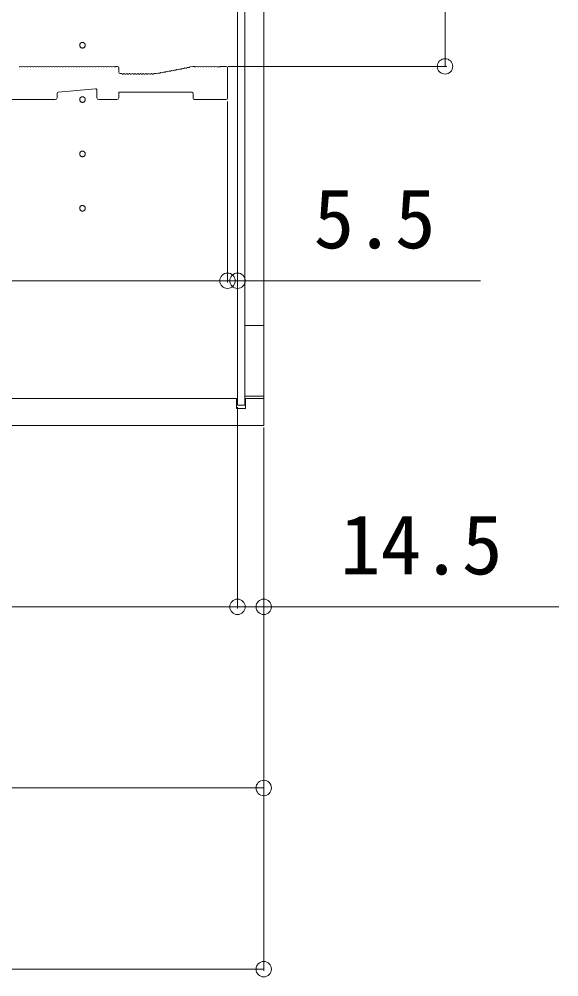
# Model space of a CAD drawing. Units: millimetres, scale not verified. Extents: x -2772 to 2772, y -4480 to 4487.
# Drawn here: x -1804 to -1506, y -3019 to -2490 of the extents above; entities that cross this region are included whole.
import ezdxf
from ezdxf.enums import TextEntityAlignment as Align

# ---------------------------------------------------------------- set-up
doc = ezdxf.new("R2010")
doc.units = ezdxf.units.MM
doc.header["$LTSCALE"] = 15
doc.linetypes.add('CHAIN2', pattern=[12, 9, -1, 1, -1])
for name, color, linetype, lineweight in [('0-2_YKK_ZWAK', 2, 'CHAIN2', 9), ('0-5_YKK_13', 7, 'Continuous', 9), ('0-6_YKK_D', 6, 'Continuous', 9)]:
    doc.layers.add(name, color=color, linetype=linetype, lineweight=lineweight)
doc.styles.add('ＭＳ ゴシック', font='')
doc.styles.get('ＭＳ ゴシック').set_extended_font_data('MS Gothic')

msp = doc.modelspace()

# ---------------------------------------------------------------- linework, layer by layer
at = {"layer": '0-2_YKK_ZWAK', "linetype": 'Continuous'}
for p, q in [((-1668.58, -1990.07), (-1668.58, -2659.57)), ((-2048.58, -2699.82), (-1683.58, -2699.82)), ((-1683.58, -2705.32), (-1683.58, -2699.82)), ((-1678.58, -2699.82), (-1668.58, -2699.82)), ((-1678.58, -2705.32), (-1678.58, -2699.82)), ((-1683.58, -2705.32), (-1678.58, -2705.32))]:
    msp.add_line(p, q, dxfattribs=at)
for points in [[(-2048.58, -2714.82), (-1668.58, -2714.82), (-1668.58, -1934.82), (-2048.58, -1934.82)], [(-1683.08, -2703.57), (-1679.08, -2703.57), (-1679.08, -1946.07), (-1683.08, -1946.07)], [(-1679.08, -2659.57), (-1668.58, -2659.57), (-1668.58, -2698.57), (-1679.08, -2698.57)]]:
    msp.add_lwpolyline(points, close=True, dxfattribs=at)
at = {"layer": '0-2_YKK_ZWAK'}
for centre in [(-1768.58, -2504.82), (-1768.58, -2534.82), (-1768.58, -2564.82), (-1768.58, -2594.82)]:
    msp.add_circle(centre, 1.55, dxfattribs=at)
at = {"layer": '0-5_YKK_13'}
for p, q in [((-1803.52, -2516.73), (-1803.14, -2516.73)), ((-1802.02, -2516.73), (-1801.64, -2516.73)), ((-1800.52, -2516.73), (-1800.14, -2516.73)), ((-1799.02, -2516.73), (-1798.64, -2516.73)), ((-1797.52, -2516.73), (-1797.14, -2516.73)), ((-1796.02, -2516.73), (-1795.64, -2516.73)), ((-1794.52, -2516.73), (-1794.14, -2516.73)), ((-1793.02, -2516.73), (-1792.64, -2516.73)), ((-1791.52, -2516.73), (-1791.14, -2516.73)), ((-1790.02, -2516.73), (-1789.64, -2516.73)), ((-1788.52, -2516.73), (-1788.14, -2516.73)), ((-1787.02, -2516.73), (-1786.64, -2516.73)), ((-1785.52, -2516.73), (-1785.14, -2516.73)), ((-1784.02, -2516.73), (-1783.64, -2516.73)), ((-1782.52, -2516.73), (-1782.14, -2516.73)), ((-1781.02, -2516.73), (-1780.64, -2516.73)), ((-1779.52, -2516.73), (-1779.14, -2516.73)), ((-1778.02, -2516.73), (-1777.64, -2516.73)), ((-1776.52, -2516.73), (-1776.14, -2516.73)), ((-1775.02, -2516.73), (-1774.64, -2516.73)), ((-1773.52, -2516.73), (-1773.14, -2516.73)), ((-1772.02, -2516.73), (-1771.64, -2516.73)), ((-1770.52, -2516.73), (-1770.14, -2516.73)), ((-1769.02, -2516.73), (-1768.64, -2516.73)), ((-1767.52, -2516.73), (-1767.14, -2516.73)), ((-1766.02, -2516.73), (-1765.64, -2516.73)), ((-1764.52, -2516.73), (-1764.14, -2516.73)), ((-1763.02, -2516.73), (-1762.64, -2516.73)), ((-1761.52, -2516.73), (-1761.14, -2516.73)), ((-1760.02, -2516.73), (-1759.64, -2516.73)), ((-1758.52, -2516.73), (-1758.14, -2516.73)), ((-1757.02, -2516.73), (-1756.64, -2516.73)), ((-1755.52, -2516.73), (-1755.14, -2516.73)), ((-1754.02, -2516.73), (-1753.64, -2516.73)), ((-1752.52, -2516.73), (-1752.14, -2516.73)), ((-1751.02, -2516.73), (-1750.64, -2516.73)), ((-1750.08, -2516.52), (-1749.28, -2516.52)), ((-1748.58, -2517.22), (-1748.58, -2519.82)), ((-1747.88, -2520.52), (-1747.08, -2520.52)), ((-1746.52, -2520.73), (-1746.14, -2520.73)), ((-1745.02, -2520.73), (-1744.64, -2520.73)), ((-1743.52, -2520.73), (-1743.14, -2520.73)), ((-1742.02, -2520.73), (-1741.64, -2520.73)), ((-1740.52, -2520.73), (-1740.14, -2520.73)), ((-1739.02, -2520.73), (-1738.64, -2520.73)), ((-1737.52, -2520.73), (-1737.14, -2520.73)), ((-1736.02, -2520.73), (-1735.64, -2520.73)), ((-1734.52, -2520.73), (-1734.14, -2520.73)), ((-1733.02, -2520.73), (-1732.64, -2520.73)), ((-1731.52, -2520.73), (-1731.14, -2520.73)), ((-1730.02, -2520.73), (-1729.64, -2520.73)), ((-1729.08, -2520.52), (-1728.64, -2520.52)), ((-1728.51, -2520.51), (-1728.37, -2520.49)), ((-1727.78, -2520.58), (-1727.41, -2520.51)), ((-1726.31, -2520.3), (-1725.94, -2520.23)), ((-1724.84, -2520.02), (-1724.46, -2519.94)), ((-1723.36, -2519.74), (-1722.99, -2519.66)), ((-1721.89, -2519.45), (-1721.52, -2519.38)), ((-1720.42, -2519.17), (-1720.04, -2519.1)), ((-1718.94, -2518.89), (-1718.57, -2518.82)), ((-1717.47, -2518.61), (-1717.09, -2518.54)), ((-1716, -2518.33), (-1715.62, -2518.26)), ((-1714.52, -2518.05), (-1714.15, -2517.98)), ((-1713.05, -2517.77), (-1712.67, -2517.7)), ((-1711.58, -2517.49), (-1711.2, -2517.42)), ((-1710.1, -2517.21), (-1709.73, -2517.14)), ((-1709.22, -2516.84), (-1707.64, -2516.54)), ((-1707.51, -2516.52), (-1707.08, -2516.52)), ((-1706.52, -2516.73), (-1706.14, -2516.73)), ((-1705.02, -2516.73), (-1704.64, -2516.73)), ((-1703.52, -2516.73), (-1703.14, -2516.73)), ((-1702.02, -2516.73), (-1701.64, -2516.73)), ((-1700.52, -2516.73), (-1700.14, -2516.73)), ((-1699.02, -2516.73), (-1698.64, -2516.73)), ((-1697.52, -2516.73), (-1697.14, -2516.73)), ((-1696.02, -2516.73), (-1695.64, -2516.73)), ((-1692.08, -2516.52), (-1689.28, -2516.52)), ((-1688.58, -2517.22), (-1688.58, -2534.12)), ((-1782.58, -2531.46), (-1782.58, -2533.82)), ((-1761.34, -2528.89), (-1781.94, -2530.77)), ((-1760.58, -2533.82), (-1760.58, -2529.59)), ((-1707.58, -2534.12), (-1707.58, -2531.52)), ((-1749.58, -2534.82), (-1759.58, -2534.82)), ((-1689.28, -2534.82), (-1706.88, -2534.82))]:
    msp.add_line(p, q, dxfattribs=at)
for points in [[(-1694.52, -2516.73), (-1694.33, -2516.79), (-1692.83, -2516.79), (-1692.64, -2516.73)], [(-1708.28, -2530.82), (-1748.58, -2530.82), (-1748.58, -2533.82)], [(-1783.58, -2534.82), (-1810, -2534.82), (-1810.25, -2534.7), (-1810.91, -2534.7), (-1811.15, -2534.82), (-1838, -2534.82), (-1838.25, -2534.7), (-1838.91, -2534.7), (-1839.15, -2534.82), (-1866, -2534.82), (-1866.25, -2534.7), (-1866.91, -2534.7), (-1867.15, -2534.82), (-1907.38, -2534.82)]]:
    msp.add_lwpolyline(points, dxfattribs=at)
for centre, radius, start, end in [((-1802.58, -2517.4), 0.88, 50.536, 129.464), ((-1801.08, -2517.4), 0.88, 50.536, 129.464), ((-1799.58, -2517.4), 0.88, 50.536, 129.464), ((-1798.08, -2517.4), 0.88, 50.536, 129.464), ((-1796.58, -2517.4), 0.88, 50.536, 129.464), ((-1795.08, -2517.4), 0.88, 50.536, 129.464), ((-1793.58, -2517.4), 0.88, 50.536, 129.464), ((-1792.08, -2517.4), 0.88, 50.536, 129.464), ((-1790.58, -2517.4), 0.88, 50.536, 129.464), ((-1789.08, -2517.4), 0.88, 50.536, 129.464), ((-1787.58, -2517.4), 0.88, 50.536, 129.464), ((-1786.08, -2517.4), 0.88, 50.536, 129.464), ((-1784.58, -2517.4), 0.88, 50.536, 129.464), ((-1783.08, -2517.4), 0.88, 50.536, 129.464), ((-1781.58, -2517.4), 0.88, 50.536, 129.464), ((-1780.08, -2517.4), 0.88, 50.536, 129.464), ((-1778.58, -2517.4), 0.88, 50.536, 129.464), ((-1777.08, -2517.4), 0.88, 50.536, 129.464), ((-1775.58, -2517.4), 0.88, 50.536, 129.464), ((-1774.08, -2517.4), 0.88, 50.536, 129.464), ((-1772.58, -2517.4), 0.88, 50.536, 129.464), ((-1771.08, -2517.4), 0.88, 50.536, 129.464), ((-1769.58, -2517.4), 0.88, 50.536, 129.464), ((-1768.08, -2517.4), 0.88, 50.536, 129.464), ((-1766.58, -2517.4), 0.88, 50.536, 129.464), ((-1765.08, -2517.4), 0.88, 50.536, 129.464), ((-1763.58, -2517.4), 0.88, 50.536, 129.464), ((-1762.08, -2517.4), 0.88, 50.536, 129.464), ((-1760.58, -2517.4), 0.88, 50.536, 129.464), ((-1759.08, -2517.4), 0.88, 50.536, 129.464), ((-1757.58, -2517.4), 0.88, 50.536, 129.464), ((-1756.08, -2517.4), 0.88, 50.536, 129.464), ((-1754.58, -2517.4), 0.88, 50.536, 129.464), ((-1753.08, -2517.4), 0.88, 50.536, 129.464), ((-1751.58, -2517.4), 0.88, 50.536, 129.464), ((-1750.08, -2517.4), 0.88, 90, 129.464), ((-1749.28, -2517.22), 0.7, 0, 90), ((-1747.88, -2519.82), 0.7, 180, 270), ((-1747.08, -2521.4), 0.88, 50.536, 90), ((-1745.58, -2521.4), 0.88, 50.536, 129.464), ((-1744.08, -2521.4), 0.88, 50.536, 129.464), ((-1742.58, -2521.4), 0.88, 50.536, 129.464), ((-1741.08, -2521.4), 0.88, 50.536, 129.464), ((-1739.58, -2521.4), 0.88, 50.536, 129.464), ((-1738.08, -2521.4), 0.88, 50.536, 129.464), ((-1736.58, -2521.4), 0.88, 50.536, 129.464), ((-1735.08, -2521.4), 0.88, 50.536, 129.464), ((-1733.58, -2521.4), 0.88, 50.536, 129.464), ((-1732.08, -2521.4), 0.88, 50.536, 129.464), ((-1730.58, -2521.4), 0.88, 50.536, 129.464), ((-1729.08, -2521.4), 0.88, 90, 129.464), ((-1728.64, -2519.82), 0.7, 270, 280.7843), ((-1728.21, -2521.35), 0.88, 61.3203, 100.7843), ((-1726.73, -2521.07), 0.88, 61.3203, 140.2483), ((-1725.26, -2520.79), 0.88, 61.3203, 140.2483), ((-1723.79, -2520.51), 0.88, 61.3203, 140.2483), ((-1722.31, -2520.23), 0.88, 61.3203, 140.2483), ((-1720.84, -2519.95), 0.88, 61.3203, 140.2483), ((-1719.37, -2519.67), 0.88, 61.3203, 140.2483), ((-1717.89, -2519.38), 0.88, 61.3203, 140.2483), ((-1716.42, -2519.1), 0.88, 61.3203, 140.2483), ((-1714.94, -2518.82), 0.88, 61.3203, 140.2483), ((-1713.47, -2518.54), 0.88, 61.3203, 140.2483), ((-1712, -2518.26), 0.88, 61.3203, 140.2483), ((-1710.52, -2517.98), 0.88, 61.3203, 140.2483), ((-1709.05, -2517.7), 0.88, 100.7843, 140.2483), ((-1707.51, -2517.22), 0.7, 90, 100.7843), ((-1707.08, -2517.4), 0.88, 50.536, 90), ((-1705.58, -2517.4), 0.88, 50.536, 129.464), ((-1704.08, -2517.4), 0.88, 50.536, 129.464), ((-1702.58, -2517.4), 0.88, 50.536, 129.464), ((-1701.08, -2517.4), 0.88, 50.536, 129.464), ((-1699.58, -2517.4), 0.88, 50.536, 129.464), ((-1698.08, -2517.4), 0.88, 50.536, 129.464), ((-1696.58, -2517.4), 0.88, 50.536, 129.464), ((-1695.08, -2517.4), 0.88, 50.4605, 129.464), ((-1692.08, -2517.4), 0.88, 90, 129.5394), ((-1689.28, -2517.22), 0.7, 0, 90), ((-1781.88, -2531.46), 0.7, 95.1944, 180), ((-1761.28, -2529.59), 0.7, 0, 95.1944), ((-1708.28, -2531.52), 0.7, 0, 90), ((-1783.58, -2533.82), 1, 270, 0), ((-1759.58, -2533.82), 1, 180, 270), ((-1749.58, -2533.82), 1, 270, 0), ((-1706.88, -2534.12), 0.7, 180, 270), ((-1689.28, -2534.12), 0.7, 270, 0)]:
    msp.add_arc(centre, radius, start, end, dxfattribs=at)
at = {"layer": '0-6_YKK_D'}
for p, q in [((-1568.58, -2366.52), (-1568.58, -2516.52)), ((-1688.28, -2516.52), (-1567.58, -2516.52)), ((-1688.58, -2535.82), (-1688.58, -2635.82)), ((-1688.58, -2535.82), (-1688.58, -2635.82)), ((-1968.58, -2634.82), (-1688.58, -2634.82)), ((-1688.58, -2634.82), (-1705.58, -2634.82)), ((-1688.58, -2634.82), (-1683.08, -2634.82)), ((-1683.08, -2702.57), (-1683.08, -2633.82)), ((-1683.08, -2634.82), (-1549.08, -2634.82)), ((-1683.08, -2704.57), (-1683.08, -2815.82)), ((-1683.08, -2704.57), (-1683.08, -2815.82)), ((-1668.58, -2715.82), (-1668.58, -2815.82)), ((-1668.58, -2715.82), (-1668.58, -2915.82)), ((-1668.58, -2715.82), (-1668.58, -3015.82)), ((-2048.58, -2814.82), (-1683.08, -2814.82)), ((-1683.08, -2814.82), (-1700.08, -2814.82)), ((-1683.08, -2814.82), (-1668.58, -2814.82)), ((-1668.58, -2814.82), (-1505.78, -2814.82)), ((-2048.58, -2914.82), (-1668.58, -2914.82)), ((-2066.58, -3014.82), (-1668.58, -3014.82))]:
    msp.add_line(p, q, dxfattribs=at)
for centre in [(-1568.58, -2516.52), (-1688.58, -2634.82), (-1688.58, -2634.82), (-1683.08, -2634.82), (-1683.08, -2814.82), (-1683.08, -2814.82), (-1668.58, -2814.82), (-1668.58, -2914.82), (-1668.58, -3014.82)]:
    msp.add_circle(centre, 4.25, dxfattribs=at)

# ---------------------------------------------------------------- texts
at = {"layer": '0-6_YKK_D', "style": 'ＭＳ ゴシック'}
for s, p in [('5.5', (-1641.08, -2626.82)), ('14.5', (-1626.58, -2806.82))]:
    msp.add_text(s, height=32.99, dxfattribs=at).set_placement(p, align=Align.BOTTOM_LEFT)

doc.saveas('drawing.dxf')
